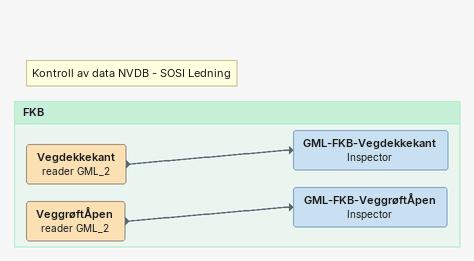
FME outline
Note: Kontroll av data NVDB - SOSI Ledning

Bookmark: FKB
Vegdekkekant (reader GML_2)
    -> GML-FKB-Vegdekkekant
GML-FKB-Vegdekkekant: Inspector
VeggrøftÅpen (reader GML_2)
    -> GML-FKB-VeggrøftÅpen
GML-FKB-VeggrøftÅpen: Inspector
